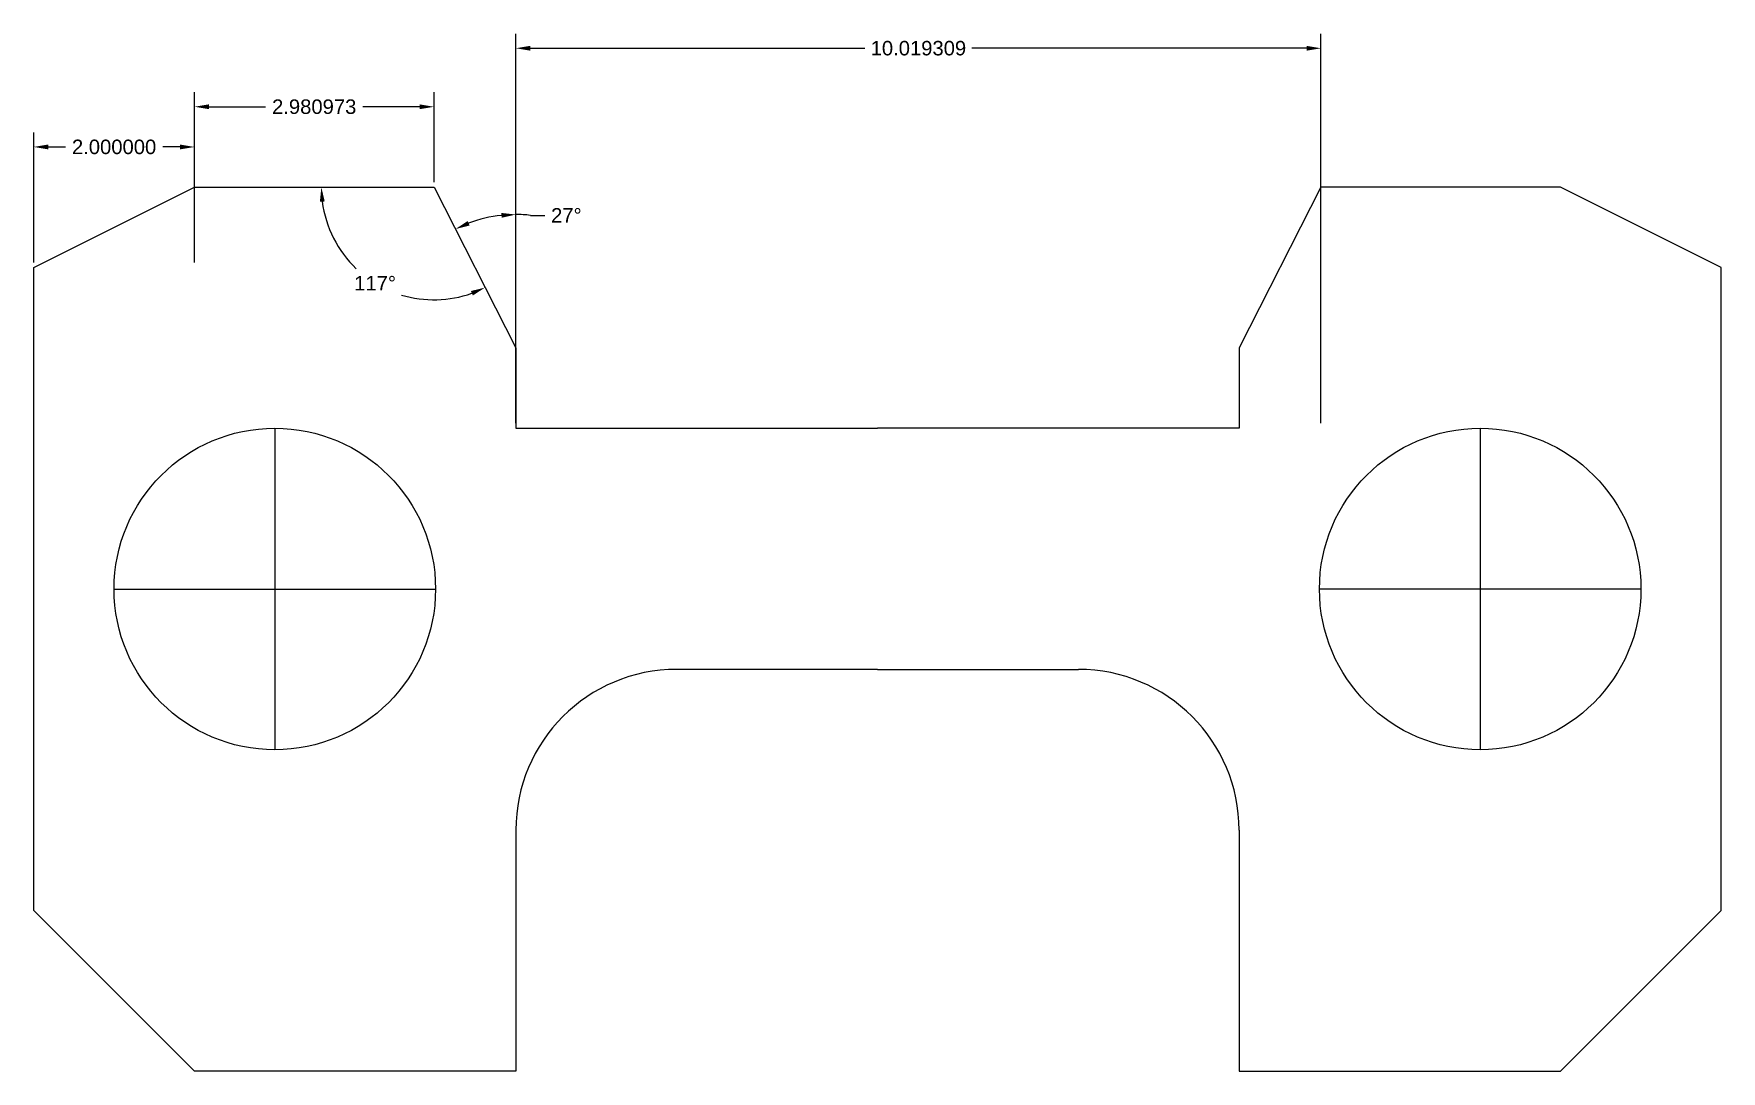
# Model space of a CAD drawing. Header units: inches. Extents: x 32.5 to 53.5, y 2.5 to 15.4.
import ezdxf

# ---------------------------------------------------------------- set-up
doc = ezdxf.new("R2010")
doc.units = ezdxf.units.IN
doc.header["$MEASUREMENT"] = 0
doc.styles.get("Standard").update_dxf_attribs({"font": 'arial.ttf'})
doc.dimstyles.get("Standard").update_dxf_attribs({"dimtxt": 0.18, "dimasz": 0.18, "dimexe": 0.18, "dimexo": 0.0625, "dimgap": 0.09, "dimtad": 0, "dimtih": 1, "dimtoh": 1, "dimdec": 6, "dimzin": 0, "dimdsep": 46, "dimtxsty": 'Standard', "dimcen": 0.09, "dimadec": 0, "dimazin": 0, "dimtfac": 1, "dimtdec": 6, "dimtofl": 0, "dimtmove": 0, "dimatfit": 3, "dimfxl": 1, "dimtolj": 1, "dimtzin": 0, "dimarcsym": 0})

# ---------------------------------------------------------------- blocks, each defined once
blk = doc.blocks.new('*D2')
at = {"color": 0, "lineweight": -2, "transparency": 16777216}
for p, q in [((38.5, 10.563), (38.5, 15.408)), ((48.519, 10.563), (48.519, 15.408)), ((38.68, 15.228), (42.844, 15.228)), ((48.339, 15.228), (44.174, 15.228))]:
    blk.add_line(p, q, dxfattribs=at)
at = {"color": 0, "transparency": 16777216}
for points in [[(38.68, 15.258), (38.68, 15.198), (38.5, 15.228)], [(48.339, 15.258), (48.339, 15.198), (48.519, 15.228)]]:
    blk.add_solid(points, dxfattribs=at)
at = {"layer": 'Defpoints', "color": 0, "transparency": 16777216}
for p in [(48.519, 15.228), (38.5, 10.5), (48.519, 10.5)]:
    blk.add_point(p, dxfattribs=at)
at = {"color": 0, "transparency": 16777216, "insert": (43.509, 15.228), "char_height": 0.18, "attachment_point": 5}
blk.add_mtext('\\A1;10.019309', dxfattribs=at)
blk = doc.blocks.new('*D3')
at = {"color": 0, "lineweight": -2, "transparency": 16777216}
for start, end in [(187.3616, 226.3841), (253.2306, 289.6384)]:
    blk.add_arc((37.481, 13.5), 1.402, start, end, dxfattribs=at)
at = {"color": 0, "transparency": 16777216}
for points in [[(36.061, 13.318), (36.121, 13.322), (36.079, 13.5)], [(37.94, 12.207), (37.964, 12.152), (38.117, 12.251)]]:
    blk.add_solid(points, dxfattribs=at)
at = {"layer": 'Defpoints', "color": 0, "transparency": 16777216}
for p in [(34.5, 13.5), (37.481, 13.5), (37.481, 13.5), (36.391, 12.618), (38.5, 11.5)]:
    blk.add_point(p, dxfattribs=at)
at = {"color": 0, "transparency": 16777216, "insert": (36.748, 12.305), "char_height": 0.18, "attachment_point": 5}
blk.add_mtext('\\A1;117°', dxfattribs=at)
blk = doc.blocks.new('*D4')
at = {"color": 0, "lineweight": -2, "transparency": 16777216}
for p, q in [((32.5, 12.562), (32.5, 14.18)), ((34.5, 12.562), (34.5, 14.18)), ((32.68, 14), (32.895, 14)), ((34.32, 14), (34.105, 14))]:
    blk.add_line(p, q, dxfattribs=at)
at = {"color": 0, "transparency": 16777216}
for points in [[(32.68, 14.03), (32.68, 13.97), (32.5, 14)], [(34.32, 14.03), (34.32, 13.97), (34.5, 14)]]:
    blk.add_solid(points, dxfattribs=at)
at = {"layer": 'Defpoints', "color": 0, "transparency": 16777216}
for p in [(34.5, 14), (32.5, 12.5), (34.5, 12.5)]:
    blk.add_point(p, dxfattribs=at)
at = {"color": 0, "transparency": 16777216, "insert": (33.5, 14), "char_height": 0.18, "attachment_point": 5}
blk.add_mtext('\\A1;2.000000', dxfattribs=at)
blk = doc.blocks.new('*D5')
at = {"color": 0, "lineweight": -2, "transparency": 16777216}
for p, q in [((34.5, 13.562), (34.5, 14.68)), ((34.68, 14.5), (35.385, 14.5)), ((37.301, 14.5), (36.596, 14.5)), ((37.481, 13.562), (37.481, 14.68))]:
    blk.add_line(p, q, dxfattribs=at)
at = {"color": 0, "transparency": 16777216}
for points in [[(34.68, 14.53), (34.68, 14.47), (34.5, 14.5)], [(37.301, 14.53), (37.301, 14.47), (37.481, 14.5)]]:
    blk.add_solid(points, dxfattribs=at)
at = {"layer": 'Defpoints', "color": 0, "transparency": 16777216}
for p in [(37.481, 14.5), (34.5, 13.5), (37.481, 13.5)]:
    blk.add_point(p, dxfattribs=at)
at = {"color": 0, "transparency": 16777216, "insert": (35.99, 14.5), "char_height": 0.18, "attachment_point": 5}
blk.add_mtext('\\A1;2.980973', dxfattribs=at)
blk = doc.blocks.new('*D6')
at = {"color": 0, "lineweight": -2, "transparency": 16777216}
blk.add_line((38.68, 13.149), (38.86, 13.149), dxfattribs=at)
for start, end in [(96.2214, 110.7786), (83.7786, 90)]:
    blk.add_arc((38.5, 11.5), 1.659, start, end, dxfattribs=at)
at = {"color": 0, "transparency": 16777216}
for points in [[(37.924, 13.023), (37.899, 13.078), (37.747, 12.978)], [(38.319, 13.179), (38.322, 13.119), (38.5, 13.159)]]:
    blk.add_solid(points, dxfattribs=at)
at = {"layer": 'Defpoints', "color": 0, "transparency": 16777216}
for p in [(37.481, 13.5), (38.5, 13.5), (37.987, 13.077), (38.5, 11.5), (38.5, 11.5)]:
    blk.add_point(p, dxfattribs=at)
at = {"color": 0, "transparency": 16777216, "insert": (39.128, 13.149), "char_height": 0.18, "attachment_point": 5}
blk.add_mtext('\\A1;27°', dxfattribs=at)

msp = doc.modelspace()

# ---------------------------------------------------------------- linework, layer by layer
for p, q in [((32.5, 12.5), (34.5, 13.5)), ((34.5, 13.5), (37.4809491, 13.5)), ((37.4809491, 13.5), (38.5, 11.5)), ((38.5, 11.5), (38.5, 13.5)), ((48.5190509, 13.5), (47.5, 11.5)), ((51.5, 13.5), (48.5190509, 13.5)), ((53.5, 12.5), (51.5, 13.5)), ((32.5, 4.5), (32.5, 12.5)), ((53.5, 4.5), (53.5, 12.5)), ((38.5, 11.5), (38.5, 10.5)), ((47.5, 11.5), (47.5, 10.5)), ((35.5, 10.5), (35.5, 6.5)), ((38.5, 10.5), (43, 10.5)), ((47.5, 10.5), (43, 10.5)), ((50.5, 10.5), (50.5, 6.5)), ((33.5, 8.5), (37.5, 8.5)), ((52.5, 8.5), (48.5, 8.5)), ((43, 7.5), (40.5, 7.5)), ((43, 7.5), (45.5, 7.5)), ((38.5, 5.5), (38.5, 2.5)), ((47.5, 5.5), (47.5, 2.5)), ((34.5, 2.5), (32.5, 4.5)), ((51.5, 2.5), (53.5, 4.5)), ((38.5, 2.5), (34.5, 2.5)), ((47.5, 2.5), (51.5, 2.5))]:
    msp.add_line(p, q)
for centre in [(35.5, 8.5), (50.5, 8.5)]:
    msp.add_circle(centre, 2)
for centre, start, end in [((40.5, 5.5), 90, 180), ((45.5, 5.5), 0, 90)]:
    msp.add_arc(centre, 2, start, end)

# ---------------------------------------------------------------- dimensions: what is measured, and where the dimension line sits
for base, p1, p2, picture, middle in [((48.5190247, 15.2284065), (38.4997159, 10.5001394), (48.5190247, 10.5001394), '*D2', (43.5093703, 15.2284065)), ((37.480973, 14.5), (34.5, 13.5), (37.480973, 13.5), '*D5', (35.9904865, 14.5)), ((34.5, 14), (32.5, 12.5), (34.5, 12.5), '*D4', (33.5, 14))]:
    dim = msp.add_linear_dim(base=base, p1=p1, p2=p2, dimstyle='Standard')
    dim.commit()
    dim.dimension.update_dxf_attribs({"geometry": picture, "text_midpoint": middle})
for base, line1, picture, middle in [((36.3914639, 12.6177523), ((34.5, 13.5), (37.4809491, 13.5)), '*D3', (36.7484555, 12.304679)), ((37.9874856, 13.0773571), ((38.5, 11.5), (38.5, 13.5)), '*D6', (39.1278316, 13.1487637))]:
    dim = msp.add_angular_dim_2l(base=base, line1=line1, line2=((37.4809491, 13.5), (38.5, 11.5)), dimstyle='Standard')
    dim.commit()
    dim.dimension.update_dxf_attribs({"geometry": picture, "text_midpoint": middle})

doc.saveas('drawing.dxf')
